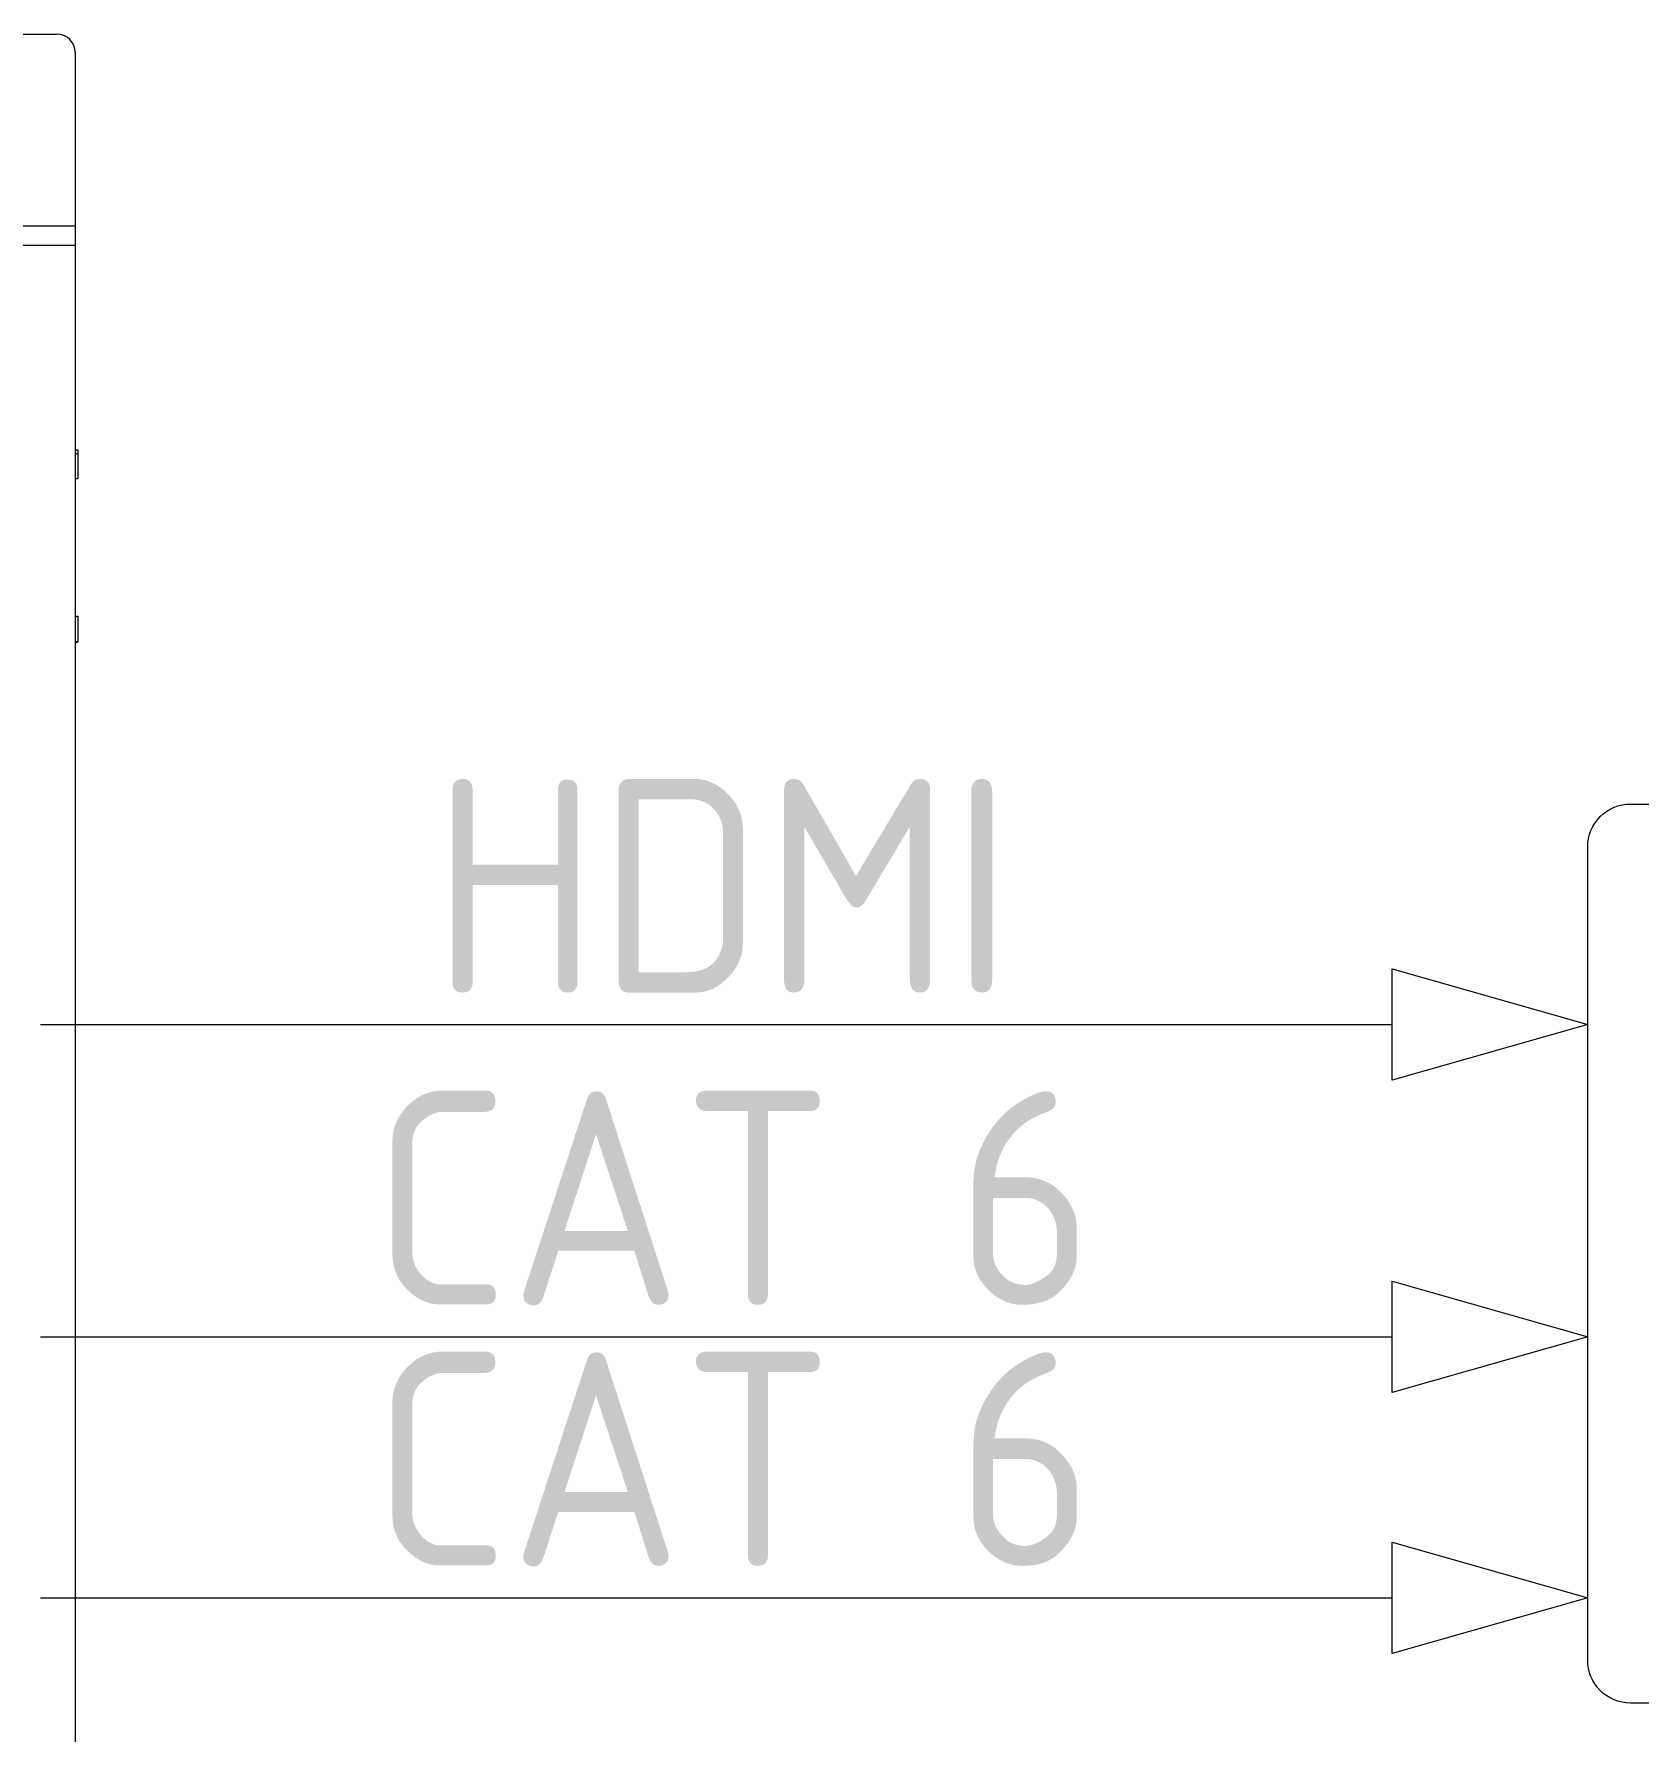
# Model space of a CAD drawing. Header units: millimetres. Extents: x 52029 to 181395, y -167683 to -9934.
# Drawn here: x 70978 to 72854, y -43267 to -41281 of the extents above; entities that cross this region are included whole.
import ezdxf
from ezdxf.enums import TextEntityAlignment as Align

# ---------------------------------------------------------------- set-up
doc = ezdxf.new("R2010")
doc.units = ezdxf.units.MM
doc.header["$LTSCALE"] = 3
doc.layers.add('FUR', color=8, linetype='Continuous', lineweight=5)
doc.styles.add('style1', font='isocp.shx', dxfattribs={"height": 1})

# ---------------------------------------------------------------- blocks, each defined once
blk = doc.blocks.new('hdmd400rx')
at = {"color": 7, "linetype": 'Continuous'}
for p, q in [((119.66, 181.74), (119.66, 0)), ((121.88, 0), (121.88, 181.74)), ((144.37, 179.53), (144.37, 2.21)), ((-142.16, 0), (142.16, 0)), ((73.18, 0), (73.18, -0.3)), ((73.29, 0), (73.29, -0.3)), ((76.24, 0), (76.24, -0.3)), ((92.34, 0), (92.34, -0.3)), ((95.29, 0), (95.29, -0.3)), ((95.71, 0), (95.71, -0.3)), ((76.24, -0.3), (73.18, -0.3)), ((95.71, -0.3), (92.34, -0.3))]:
    blk.add_line(p, q, dxfattribs=at)
blk.add_arc((142.16, 2.21), 2.21, 270, 0, dxfattribs=at)

msp = doc.modelspace()

# ---------------------------------------------------------------- linework, layer by layer
at = {"layer": 'FUR', "color": 5}
msp.add_line((70985.5, -42440.6), (72566.7, -42440.6), dxfattribs=at)
at = {"layer": 'FUR', "color": 3}
for p, q in [((70985.5, -42806.1), (72566.7, -42806.1)), ((70985.5, -43111.6), (72566.7, -43111.6))]:
    msp.add_line(p, q, dxfattribs=at)
at = {"layer": 'FUR', "color": 7}
msp.add_lwpolyline([(72845.3, -42182.5), (74691.7, -42182.5, -0.414214), (74741.7, -42232.5), (74741.7, -43184.6, -0.414214), (74691.7, -43234.6), (72845.3, -43234.6, -0.414214), (72795.3, -43184.6), (72795.3, -42232.5, -0.414214)], format="xyb", close=True, dxfattribs=at)
for points in [[(72566.7, -42375.5), (72795.3, -42440.6), (72566.7, -42505.7)], [(72566.7, -42741), (72795.3, -42806.1), (72566.7, -42871.2)], [(72566.7, -43046.5), (72795.3, -43111.6), (72566.7, -43176.7)]]:
    msp.add_lwpolyline(points, close=True, dxfattribs=at)

# ---------------------------------------------------------------- block references
at = {"layer": 'FUR', "xscale": 10, "yscale": 10, "zscale": 10, "rotation": 90}
msp.add_blockref('hdmd400rx', (71026.1, -42725), dxfattribs=at)

# ---------------------------------------------------------------- texts
at = {"layer": 'FUR', "color": 7, "style": 'style1'}
for s, p in [('HDMI', (71783, -42403.1)), ('CAT 6', (71795.7, -42768.6)), ('CAT 6', (71795.7, -43074.1))]:
    msp.add_text(s, height=250, dxfattribs=at).set_placement(p, align=Align.CENTER)

doc.saveas('drawing.dxf')
